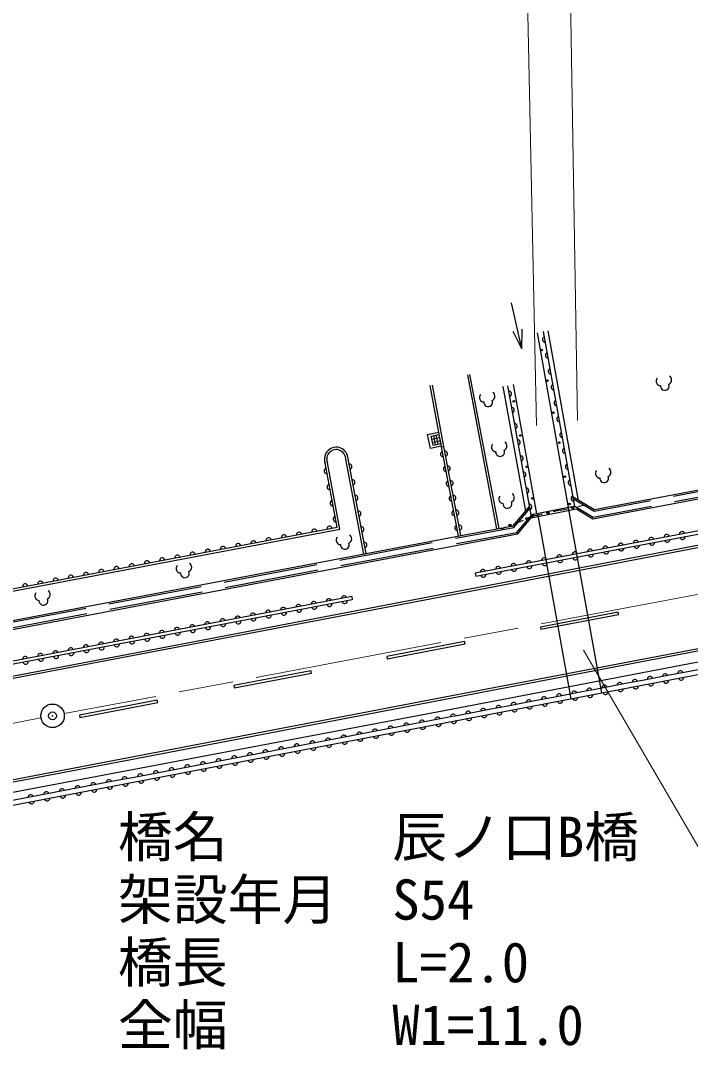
# Model space of a CAD drawing. Units: millimetres, scale not verified. Extents: x 40000 to 680000, y 20000 to 380000.
# Drawn here: x 354003 to 396731, y 237893 to 303534 of the extents above; entities that cross this region are included whole.
import ezdxf
from ezdxf.enums import TextEntityAlignment as Align

# ---------------------------------------------------------------- set-up
doc = ezdxf.new("R2010")
doc.units = ezdxf.units.MM
doc.header["$LTSCALE"] = 1000
doc.header["$PDMODE"] = 32
doc.header["$PDSIZE"] = 500
doc.linetypes.add('CHAIN', pattern=[18.5, 12, -1.5, 3.5, -1.5])
doc.linetypes.add('DASHED', pattern=[7.5, 6, -1.5])
for name, color, linetype, lineweight in [('M-BGD', 7, 'Continuous', 25), ('M-BGD-EXST', 7, 'Continuous', 25), ('M-BMK', 2, 'CHAIN', 13), ('M-BMK-SRVR', 3, 'Continuous', 25), ('M-STR-HTXT', 7, 'Continuous', 13), ('M-STR-STR1', 1, 'Continuous', 25), ('M-STR-STRC', 7, 'Continuous', 25)]:
    doc.layers.add(name, color=color, linetype=linetype, lineweight=lineweight)
doc.styles.add('ＭＳ ゴシック', font='')
doc.styles.get('ＭＳ ゴシック').set_extended_font_data('MS Gothic')

msp = doc.modelspace()

# ---------------------------------------------------------------- linework, layer by layer
at = {"layer": 'M-BGD'}
for p, q in [((385977, 282601), (385322, 285528)), ((385977, 282601), (385422, 283706)), ((385977, 282601), (386008, 283837)), ((388964, 272459), (386967, 283621)), ((389356, 272535), (387361, 283692)), ((389593, 272918), (387656, 283745)), ((384522, 271127), (382670, 280962)), ((384375, 271099), (382522, 280935)), ((386937, 272069), (385451, 280305)), ((384775, 280183), (386211, 272226)), ((385070, 280237), (386557, 271996)), ((379964, 277135), (380673, 277278)), ((380145, 276240), (379964, 277135)), ((380190, 277028), (380687, 277128)), ((380311, 276427), (380190, 277028)), ((380477, 276461), (380356, 277061)), ((380643, 276494), (380521, 277095)), ((380687, 277128), (380808, 276528)), ((380838, 276381), (380145, 276240)), ((380230, 276827), (380727, 276928)), ((380271, 276627), (380768, 276728)), ((380808, 276528), (380311, 276427)), ((380844, 276341), (380992, 276369)), ((374196, 271215), (373424, 275300)), ((374371, 271095), (373571, 275328)), ((375894, 269501), (374750, 275551)), ((376042, 269529), (374898, 275579)), ((383039, 268080), (409420, 273082)), ((388964, 272459), (386937, 272069)), ((389357, 272535), (388964, 272459)), ((390010, 272614), (389558, 272521)), ((386850, 271968), (386540, 271845)), ((386937, 272069), (386557, 271996)), ((389468, 272353), (386566, 271794)), ((386850, 271968), (387302, 272060)), ((388430, 272291), (387979, 272198)), ((388430, 272291), (388881, 272383)), ((384676, 271106), (384987, 271229)), ((385763, 271537), (385453, 271414)), ((385763, 271537), (386074, 271660)), ((383002, 268277), (383039, 268080)), ((375123, 266781), (375160, 266584)), ((396570, 261990), (395603, 261806)), ((397536, 262174), (396570, 261990)), ((392704, 261253), (391738, 261069)), ((393670, 261437), (392704, 261253)), ((394637, 261622), (393670, 261437)), ((395603, 261806), (394637, 261622)), ((389805, 260701), (388838, 260517)), ((390771, 260885), (389805, 260701)), ((391738, 261069), (390771, 260885)), ((385939, 259964), (384972, 259780)), ((386905, 260148), (385939, 259964)), ((387872, 260332), (386905, 260148)), ((388838, 260517), (387872, 260332)), ((383039, 259412), (382073, 259227)), ((384006, 259596), (383039, 259412)), ((384972, 259780), (384006, 259596)), ((379110, 258662), (378112, 258471)), ((380108, 258853), (379110, 258662)), ((381106, 259043), (380108, 258853)), ((382073, 259227), (381106, 259043)), ((376115, 258090), (375117, 257899)), ((377113, 258281), (376115, 258090)), ((378112, 258471), (377113, 258281)), ((372122, 257328), (371124, 257137)), ((373120, 257518), (372122, 257328)), ((374119, 257709), (373120, 257518)), ((375117, 257899), (374119, 257709)), ((369127, 256756), (368129, 256565)), ((370126, 256946), (369127, 256756)), ((371124, 257137), (370126, 256946)), ((366132, 256184), (365134, 255993)), ((367131, 256374), (366132, 256184)), ((368129, 256565), (367131, 256374)), ((362139, 255421), (361141, 255231)), ((363138, 255612), (362139, 255421)), ((364136, 255802), (363138, 255612)), ((365134, 255993), (364136, 255802)), ((359144, 254851), (358145, 254660)), ((360142, 255041), (359144, 254851)), ((361141, 255231), (360142, 255041)), ((355149, 254090), (354150, 253900)), ((356148, 254280), (355149, 254090)), ((357146, 254470), (356148, 254280)), ((358145, 254660), (357146, 254470)), ((354150, 253900), (353152, 253709))]:
    msp.add_line(p, q, dxfattribs=at)
for points in [[(381946, 270647), (380844, 276341), (380131, 280241)], [(382094, 270675), (380992, 276369), (380278, 280268)], [(430546, 279892), (408899, 275773), (390610, 272312), (389251, 273122)], [(430649, 279352), (409001, 275233), (390507, 271733), (389468, 272353)], [(431035, 277390), (409383, 273279), (383002, 268277)], [(382563, 270763), (385423, 271294), (386462, 272523)], [(382664, 270223), (385716, 270789), (386771, 272037)], [(325061, 261916), (351870, 266987), (374196, 271215)], [(324941, 261740), (351898, 266840), (374371, 271095)], [(325167, 259900), (352242, 265022), (382563, 270763)], [(437415, 270257), (423195, 267554), (404227, 263939), (381029, 259504), (362044, 255902), (343055, 252299), (324073, 248655), (305083, 244985)], [(325269, 259360), (352344, 264482), (382664, 270223)], [(247145, 237909), (251998, 238027), (256880, 238218), (261745, 238503), (266605, 238868), (271483, 239267), (276358, 239787), (281204, 240349), (286038, 240996), (290852, 241683), (295692, 242471), (305241, 244298), (324231, 247885), (343222, 251513), (362196, 255126), (381163, 258749), (404358, 263169), (423350, 266774), (437559, 269513)], [(375123, 266781), (352842, 262539), (325653, 257351)], [(375160, 266584), (352879, 262343), (325690, 257154)]]:
    msp.add_lwpolyline(points, dxfattribs=at)
at = {"layer": 'M-BGD', "linetype": 'DASHED'}
for points in [[(430565, 279794), (408917, 275675), (390591, 272207), (389275, 272991)], [(430630, 279450), (408983, 275331), (390526, 271838), (389357, 272535)], [(382581, 270665), (385476, 271202), (386485, 272396)], [(382646, 270321), (385663, 270881), (386615, 272007)], [(325185, 259802), (352260, 264924), (382581, 270665)], [(325250, 259458), (352325, 264580), (382646, 270321)]]:
    msp.add_lwpolyline(points, dxfattribs=at)
at = {"layer": 'M-BGD'}
for centre, radius in [((387246, 282522), 50), ((387601, 280563), 50), ((385469, 279244), 50), ((387981, 278515), 50), ((385888, 277062), 50), ((388372, 276598), 50), ((386284, 275060), 50), ((388721, 274438), 50), ((386648, 273049), 50), ((389020, 272685), 50), ((389220, 272452), 75), ((389220, 272452), 49.5), ((389220, 272452), 24.5), ((386307, 271752), 75), ((386307, 271752), 49.5), ((386307, 271752), 24.5), ((387640, 272129), 75), ((387640, 272129), 49.5), ((387640, 272129), 24.5), ((385220, 271322), 75), ((385220, 271322), 49.5), ((385220, 271322), 24.5)]:
    msp.add_circle(centre, radius, dxfattribs=at)
for centre, radius, start, end in [((387474, 283189), 173, 107.87035, 272.41596), ((387656, 282174), 173, 107.87035, 272.41596), ((387837, 281160), 173, 107.87117, 272.41513), ((388019, 280146), 173, 107.87024, 272.41773), ((385137, 279717), 176, 288.85078, 91.60737), ((388200, 279132), 173, 107.87106, 272.41691), ((385323, 278687), 176, 288.85078, 91.60737), ((385509, 277657), 176, 288.84901, 91.6075), ((388382, 278117), 173, 107.87024, 272.41773), ((388563, 277103), 173, 107.87024, 272.41773), ((385695, 276627), 176, 288.84901, 91.6075), ((374139, 275554), 759, 1.88479, 199.5256), ((374140, 275552), 611, 359.89918, 201.51158), ((380945, 275873), 160, 104.51504, 277.39559), ((381073, 275897), 160, 284.50709, 97.40379), ((385881, 275597), 176, 288.84901, 91.6075), ((388745, 276089), 173, 107.87106, 272.41691), ((374972, 275075), 171, 287.73811, 93.67298), ((381127, 274932), 160, 104.51223, 277.39842), ((381255, 274956), 160, 284.50709, 97.40379), ((388926, 275075), 173, 107.87024, 272.41773), ((373545, 274794), 175, 108.92995, 272.48129), ((386067, 274566), 176, 288.84901, 91.6075), ((373738, 273773), 175, 108.92995, 272.48129), ((375161, 274075), 171, 287.73813, 93.67296), ((381309, 273992), 160, 104.51504, 277.39559), ((381437, 274016), 160, 284.50798, 97.40286), ((389108, 274060), 173, 107.86846, 272.41785), ((375350, 273074), 171, 287.73813, 93.67296), ((381491, 273052), 160, 104.5131, 277.39752), ((381619, 273076), 160, 284.50605, 97.4048), ((386252, 273536), 176, 288.84901, 91.6075), ((389289, 273046), 173, 107.86928, 272.41702), ((373931, 272751), 175, 108.92817, 272.48142), ((386438, 272506), 176, 288.84901, 91.6075), ((374124, 271730), 175, 108.92817, 272.48142), ((375539, 272074), 171, 287.73811, 93.67298), ((381673, 272112), 160, 104.51504, 277.39559), ((381801, 272136), 160, 284.50518, 97.40569), ((373714, 271108), 165, 16.05834, 185.38583), ((375728, 271074), 171, 287.73813, 93.67296), ((381855, 271171), 160, 104.5131, 277.39752), ((381983, 271196), 160, 284.50704, 97.40563), ((369831, 270372), 165, 16.05642, 185.38776), ((370802, 270556), 165, 16.05644, 185.38773), ((371772, 270740), 165, 16.05834, 185.38583), ((372743, 270924), 165, 16.05834, 185.38583), ((394241, 270391), 167, 16.44585, 185.02611), ((395218, 270576), 167, 16.44671, 185.02523), ((396195, 270762), 167, 16.44587, 185.02609), ((396226, 270598), 167, 196.44671, 5.02523), ((365948, 269637), 165, 16.05557, 185.38862), ((366919, 269821), 165, 16.05644, 185.38773), ((367889, 270005), 165, 16.05642, 185.38776), ((368860, 270189), 165, 16.05644, 185.38773), ((375917, 270074), 171, 287.73813, 93.67296), ((390333, 269650), 167, 16.44671, 185.02523), ((391310, 269835), 167, 16.44579, 185.0279), ((392287, 270021), 167, 16.44585, 185.02611), ((392318, 269857), 167, 196.44585, 5.02611), ((393264, 270206), 167, 16.44671, 185.02523), ((393295, 270042), 167, 196.44585, 5.02611), ((394272, 270227), 167, 196.44671, 5.02523), ((395249, 270413), 167, 196.44663, 5.02704), ((363036, 269086), 165, 16.05834, 185.38583), ((364007, 269270), 165, 16.05834, 185.38583), ((364977, 269453), 165, 16.05834, 185.38583), ((387401, 269094), 167, 16.44585, 185.02611), ((388379, 269280), 167, 16.44671, 185.02523), ((388410, 269116), 167, 196.44767, 5.02602), ((389356, 269465), 167, 16.44767, 185.02602), ((389387, 269301), 167, 196.44671, 5.02523), ((390364, 269486), 167, 196.44671, 5.02523), ((391341, 269671), 167, 196.44671, 5.02523), ((359153, 268351), 165, 16.05642, 185.38776), ((360124, 268534), 165, 16.05644, 185.38773), ((361094, 268718), 165, 16.05832, 185.38585), ((362065, 268902), 165, 16.05834, 185.38583), ((383493, 268353), 167, 16.44671, 185.02523), ((384470, 268539), 167, 16.44585, 185.02611), ((385447, 268724), 167, 16.44671, 185.02523), ((385478, 268560), 167, 196.44671, 5.02523), ((386424, 268909), 167, 16.44587, 185.02609), ((386455, 268745), 167, 196.44663, 5.02704), ((387433, 268930), 167, 196.44585, 5.02611), ((356241, 267799), 165, 16.05644, 185.38773), ((357212, 267983), 165, 16.05557, 185.38862), ((358182, 268167), 165, 16.05644, 185.38773), ((383524, 268189), 167, 196.44585, 5.02611), ((384501, 268375), 167, 196.44671, 5.02523), ((354299, 267432), 165, 16.05651, 185.38592), ((355270, 267615), 165, 16.05644, 185.38773), ((373673, 266489), 165, 16.0077, 185.54869), ((374641, 266674), 165, 16.00772, 185.54866), ((374673, 266507), 165, 196.0077, 5.54869), ((369798, 265752), 165, 16.00857, 185.5478), ((370766, 265936), 165, 16.0096, 185.54679), ((371735, 266120), 165, 16.00772, 185.54866), ((371767, 265953), 165, 196.0077, 5.54869), ((372704, 266305), 165, 16.0096, 185.54679), ((372736, 266138), 165, 196.0077, 5.54869), ((373704, 266322), 165, 196.0096, 5.54679), ((366891, 265198), 165, 16.00772, 185.54866), ((367860, 265383), 165, 16.0077, 185.54869), ((367892, 265216), 165, 196.0077, 5.54869), ((368829, 265567), 165, 16.00779, 185.54685), ((368861, 265400), 165, 196.00777, 5.54688), ((369829, 265585), 165, 196.0077, 5.54869), ((370798, 265769), 165, 196.0077, 5.54869), ((363016, 264461), 165, 16.0077, 185.54869), ((363985, 264645), 165, 16.00779, 185.54685), ((364954, 264829), 165, 16.00857, 185.5478), ((364986, 264663), 165, 196.0077, 5.54869), ((365923, 265014), 165, 16.0096, 185.54679), ((365954, 264847), 165, 196.0077, 5.54869), ((366923, 265031), 165, 196.0096, 5.54679), ((359141, 263723), 165, 16.00963, 185.54676), ((360110, 263907), 165, 16.0077, 185.54869), ((361079, 264092), 165, 16.0077, 185.54869), ((361111, 263925), 165, 196.0077, 5.54869), ((362048, 264276), 165, 16.00772, 185.54866), ((362079, 264109), 165, 196.00777, 5.54688), ((363048, 264294), 165, 196.0077, 5.54869), ((364017, 264478), 165, 196.0077, 5.54869), ((356235, 263170), 165, 16.0077, 185.54869), ((357204, 263354), 165, 16.00779, 185.54685), ((358173, 263539), 165, 16.0077, 185.54869), ((358204, 263372), 165, 196.0096, 5.54679), ((359173, 263556), 165, 196.0077, 5.54869), ((360142, 263740), 165, 196.0096, 5.54679), ((354298, 262801), 165, 16.00772, 185.54866), ((354329, 262634), 165, 196.0077, 5.54869), ((355266, 262985), 165, 16.0077, 185.54869), ((355298, 262818), 165, 196.00777, 5.54688), ((356267, 263003), 165, 196.0077, 5.54869), ((357236, 263187), 165, 196.0077, 5.54869), ((396089, 261884), 165, 15.88514, 185.69201), ((392224, 261147), 165, 15.88512, 185.69204), ((393190, 261331), 165, 15.88512, 185.69204), ((394156, 261515), 165, 15.88512, 185.69204), ((394207, 261249), 165, 195.88427, 5.69291), ((395123, 261699), 165, 15.88514, 185.69201), ((395174, 261433), 165, 195.88512, 5.69204), ((396140, 261618), 165, 195.88427, 5.69291), ((389324, 260594), 165, 15.88512, 185.69204), ((390291, 260779), 165, 15.88512, 185.69204), ((391257, 260963), 165, 15.88512, 185.69204), ((391308, 260697), 165, 195.88512, 5.69204), ((392274, 260881), 165, 195.88427, 5.69291), ((393241, 261065), 165, 195.88512, 5.69204), ((385458, 259858), 165, 15.88702, 185.69013), ((386425, 260042), 165, 15.88702, 185.69013), ((387391, 260226), 165, 15.88704, 185.69011), ((387442, 259960), 165, 195.88695, 5.69195), ((388358, 260410), 165, 15.88514, 185.69201), ((388408, 260144), 165, 195.8861, 5.69282), ((389375, 260328), 165, 195.88695, 5.69195), ((390341, 260513), 165, 195.8861, 5.69282), ((381592, 259121), 165, 15.88695, 185.69195), ((382559, 259305), 165, 15.88695, 185.69195), ((383525, 259489), 165, 15.88695, 185.69195), ((384492, 259673), 165, 15.88702, 185.69013), ((384543, 259408), 165, 195.8861, 5.69282), ((385509, 259592), 165, 195.88695, 5.69195), ((386475, 259776), 165, 195.8861, 5.69282), ((378615, 258546), 171, 17.75671, 183.86603), ((379613, 258737), 171, 17.75671, 183.86603), ((380611, 258928), 171, 17.75861, 183.86413), ((380660, 258674), 171, 197.75671, 3.86603), ((381643, 258855), 165, 195.88695, 5.69195), ((382610, 259039), 165, 195.8861, 5.69282), ((383576, 259223), 165, 195.88695, 5.69195), ((375620, 257975), 171, 17.75861, 183.86413), ((376618, 258165), 171, 17.75671, 183.86603), ((377616, 258356), 171, 17.75861, 183.86413), ((377665, 258102), 171, 197.75852, 3.86591), ((378663, 258292), 171, 197.75671, 3.86603), ((379661, 258483), 171, 197.75861, 3.86413), ((371627, 257212), 171, 17.75671, 183.86603), ((372625, 257403), 171, 17.75852, 183.86591), ((373623, 257593), 171, 17.75861, 183.86413), ((373672, 257339), 171, 197.75671, 3.86603), ((374622, 257784), 171, 17.75671, 183.86603), ((374670, 257530), 171, 197.75861, 3.86413), ((375668, 257720), 171, 197.75671, 3.86603), ((376667, 257911), 171, 197.75942, 3.86329), ((368632, 256640), 171, 17.75861, 183.86413), ((369630, 256831), 171, 17.75753, 183.86519), ((370629, 257021), 171, 17.75861, 183.86413), ((370677, 256767), 171, 197.75671, 3.86603), ((371675, 256958), 171, 197.75671, 3.86603), ((372674, 257148), 171, 197.75861, 3.86413), ((364639, 255878), 171, 17.75671, 183.86603), ((365637, 256068), 171, 17.75861, 183.86413), ((366636, 256259), 171, 17.75671, 183.86603), ((366684, 256005), 171, 197.75671, 3.86603), ((367634, 256449), 171, 17.75852, 183.86591), ((367682, 256195), 171, 197.75942, 3.86329), ((368680, 256386), 171, 197.75671, 3.86603), ((369679, 256577), 171, 197.75861, 3.86413), ((361644, 255306), 171, 17.7437, 183.82115), ((362642, 255496), 171, 17.75852, 183.86591), ((363641, 255687), 171, 17.75861, 183.86413), ((363689, 255433), 171, 197.75671, 3.86603), ((364687, 255623), 171, 197.75861, 3.86413), ((365686, 255814), 171, 197.75852, 3.86591), ((357650, 254545), 171, 17.74285, 183.82201), ((358648, 254735), 171, 17.7455, 183.82103), ((359647, 254925), 171, 17.74288, 183.82198), ((360645, 255116), 171, 17.74468, 183.82187), ((360694, 254862), 171, 197.74466, 3.82189), ((361692, 255052), 171, 197.74468, 3.82187), ((362691, 255242), 171, 197.75861, 3.86413), ((354654, 253974), 171, 17.7455, 183.82103), ((355652, 254165), 171, 17.74279, 183.82377), ((356651, 254355), 171, 17.74468, 183.82187), ((356699, 254101), 171, 197.74468, 3.82187), ((357698, 254291), 171, 197.7455, 3.82103), ((358697, 254481), 171, 197.74468, 3.82187), ((359695, 254671), 171, 197.74468, 3.82187), ((354702, 253720), 171, 197.74279, 3.82377), ((355701, 253911), 171, 197.74466, 3.82189)]:
    msp.add_arc(centre, radius, start, end, dxfattribs=at)
at = {"layer": 'M-BGD-EXST'}
for centre, radius, start, end in [((394828, 280532), 288, 140.6748, 267.54219), ((395098, 280227), 283, 176.38671, 23.7578), ((395246, 280607), 288, 292.60076, 59.47126), ((383559, 279489), 288, 140.67324, 267.54375), ((383977, 279563), 288, 292.60232, 59.4697), ((383829, 279183), 283, 176.38671, 23.7578), ((384321, 276318), 288, 140.67324, 267.54375), ((384739, 276392), 288, 292.60232, 59.4697), ((384591, 276012), 283, 176.38671, 23.7578), ((390959, 274642), 288, 140.67285, 267.54414), ((391229, 274336), 283, 176.38671, 23.7578), ((391377, 274716), 288, 292.60193, 59.47009), ((384788, 273015), 288, 140.67285, 267.54414), ((385207, 273089), 288, 292.60037, 59.47165), ((385058, 272709), 283, 176.38671, 23.7578), ((374418, 270391), 288, 140.6748, 267.54219), ((374836, 270465), 288, 292.60076, 59.47126), ((374688, 270085), 283, 176.38671, 23.7578), ((364211, 268578), 288, 140.6748, 267.54219), ((364630, 268652), 288, 292.60076, 59.47126), ((364482, 268272), 283, 176.38671, 23.7578), ((355190, 266832), 288, 140.67324, 267.54375), ((355460, 266526), 283, 176.38671, 23.7578), ((355608, 266906), 288, 292.60232, 59.4697)]:
    msp.add_arc(centre, radius, start, end, dxfattribs=at)
at = {"layer": 'M-BMK'}
for p, q in [((453541, 277542), (356778, 259316)), ((295766, 247805), (355304, 259038))]:
    msp.add_line(p, q, dxfattribs=at)
at = {"layer": 'M-BMK-SRVR'}
msp.add_circle((356041, 259177), 750, dxfattribs=at)
msp.add_point((356041, 259177), dxfattribs=at)
at = {"layer": 'M-STR-HTXT'}
for p, q in [((385864, 327629), (386903, 277701)), ((388712, 327681), (389522, 278008))]:
    msp.add_line(p, q, dxfattribs=at)
msp.add_lwpolyline([(389920, 263369), (400916, 244478), (424448, 244478)], dxfattribs=at)
at = {"layer": 'M-STR-STR1'}
for p, q in [((388932, 272453), (391065, 260636)), ((386968, 272075), (389100, 260261))]:
    msp.add_line(p, q, dxfattribs=at)
at = {"layer": 'M-STR-STRC'}
for p, q in [((392124, 265791), (387162, 264842)), ((382330, 263911), (377368, 262965)), ((372525, 262044), (367608, 261103)), ((362723, 260166), (357763, 259226))]:
    msp.add_line(p, q, dxfattribs=at)
for points in [[(436105, 277311), (422241, 274666), (402968, 271011), (380129, 266618), (360778, 262931), (341782, 259319), (322734, 255661), (303777, 252027), (298412, 251043), (294166, 250317), (289632, 249587), (284605, 248858), (279862, 248243), (275505, 247722), (274544, 247633), (273923, 247658), (273145, 247941), (272137, 248639), (271179, 249485), (270317, 250330)], [(436077, 277458), (422213, 274813), (402940, 271159), (380100, 266765), (360750, 263078), (341753, 259466), (322705, 255808), (303750, 252175), (298386, 251191), (294142, 250465), (289609, 249735), (284584, 249006), (279843, 248392), (275489, 247871), (274540, 247783), (273952, 247806), (273214, 248075), (272230, 248757), (271282, 249595), (270426, 250434)], [(304925, 245806), (323879, 249433), (342987, 253103), (361894, 256707), (380961, 260363), (404141, 264800), (423189, 268412)], [(304953, 245658), (323907, 249285), (343015, 252956), (361922, 256560), (380989, 260216), (404169, 264653), (423217, 268265)], [(387162, 264842), (387190, 264695), (392153, 265644), (392124, 265791)], [(377368, 262965), (377396, 262817), (382359, 263764), (382330, 263911)], [(367608, 261103), (367636, 260955), (372553, 261897), (372525, 262044)], [(357763, 259226), (357790, 259078), (362751, 260019), (362723, 260166)]]:
    msp.add_lwpolyline(points, dxfattribs=at)

# ---------------------------------------------------------------- texts
at = {"layer": 'M-STR-HTXT', "style": 'ＭＳ ゴシック'}
for s, p in [('橋名\u3000\u3000\u3000辰ノ口B橋', (360213, 252739)), ('架設年月\u3000S54', (360213, 248739)), ('橋長\u3000\u3000\u3000L=2.0', (360213, 244739)), ('全幅\u3000\u3000\u3000W1=11.0', (360213, 240739))]:
    msp.add_text(s, height=2566, dxfattribs=at).set_placement(p, align=Align.TOP_LEFT)

doc.saveas('drawing.dxf')
